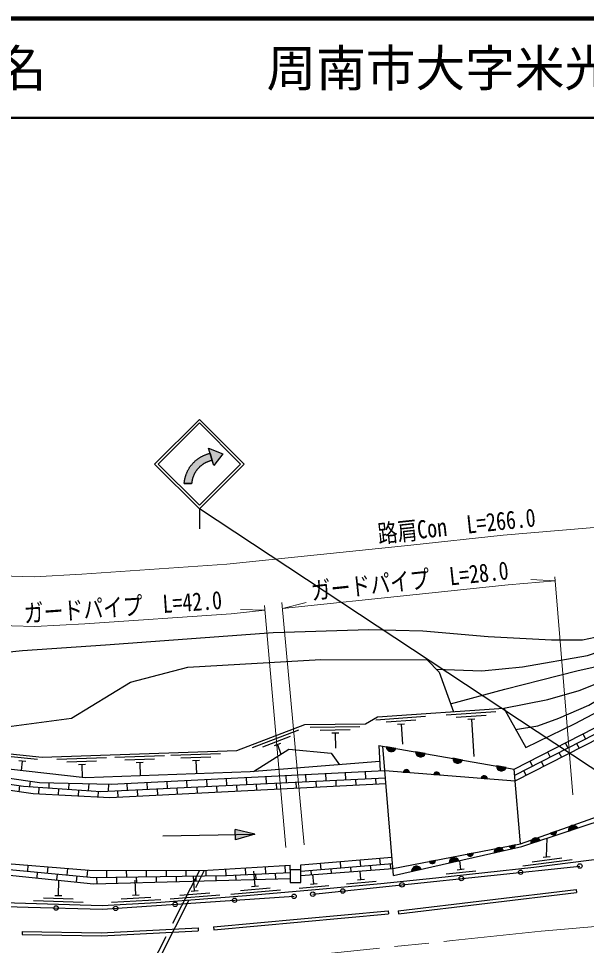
# Model space of a CAD drawing. Units: millimetres at full size, sheet at 1:1000; details may follow other scales. Extents: x 40000 to 680000, y 20000 to 380000.
# Drawn here: x 380062 to 437240, y 286758 to 380000 of the extents above; entities that cross this region are included whole.
import ezdxf
from ezdxf.enums import TextEntityAlignment as Align

# ---------------------------------------------------------------- set-up
doc = ezdxf.new("R2010")
doc.units = ezdxf.units.MM
doc.header["$LTSCALE"] = 1000
doc.linetypes.add('CHAIN', pattern=[18.5, 12, -1.5, 3.5, -1.5])
doc.linetypes.add('DASHED', pattern=[7.5, 6, -1.5])
for name, color, linetype, lineweight in [('M-BGD', 7, 'Continuous', 25), ('M-BMK', 2, 'CHAIN', 13), ('M-STR-HTXT', 7, 'Continuous', 13), ('M-STR-STRC', 7, 'Continuous', 25), ('M-TTL', 2, 'Continuous', 140), ('M-TTL-LINE', 7, 'Continuous', 50)]:
    doc.layers.add(name, color=color, linetype=linetype, lineweight=lineweight)
doc.layers.add('M-TTL-TXT', color=7, linetype='Continuous')
doc.styles.add('ＭＳ ゴシック', font='')
doc.styles.get('ＭＳ ゴシック').set_extended_font_data('MS Gothic')

msp = doc.modelspace()

# ---------------------------------------------------------------- hatches: boundary and pattern name
at = {"layer": 'M-BGD'}
for points in [[(418061, 306573, -0.82183), (417085, 306742)], [(420031, 306231, 0.82183), (421007, 306062)], [(424752, 305413, -0.82183), (423776, 305582)], [(419422, 304154), (418798, 304204, -0.84072)], [(421859, 303960), (422483, 303911, 0.84072)], [(429146, 304651, -0.82183), (428170, 304820)], [(426635, 303581), (427258, 303531, 0.84072)], [(401890, 297913), (401881, 298436), (403860, 297948), (401900, 297390)], [(435419, 298270, -0.82183), (436359, 298582)], [(431643, 297018, -0.82183), (432583, 297330)], [(433630, 298052), (434219, 298263, -0.84072)], [(427933, 296084, -0.82183), (428899, 296302)], [(430091, 296869), (429477, 296750, 0.84072)], [(424376, 295283, 0.82183), (423409, 295065)], [(425845, 296051), (425230, 295933, 0.84072)], [(419640, 294216, -0.82183), (420607, 294433)], [(422035, 295318), (421421, 295200, 0.84072)]]:
    msp.add_hatch(color=256, dxfattribs=at).paths.add_polyline_path(points)
at = {"layer": 'M-STR-STRC'}
for points in [[(399566, 335548), (399522, 335539), (399478, 335529), (399434, 335518), (399390, 335507), (399347, 335495), (399303, 335482), (399260, 335468), (399218, 335454), (399175, 335438), (399133, 335423), (399091, 335406), (399049, 335388), (399008, 335370), (398967, 335352), (398926, 335332), (398886, 335312), (398846, 335291), (398806, 335269), (398767, 335247), (398728, 335224), (398690, 335200), (398652, 335176), (398614, 335151), (398577, 335125), (398541, 335099), (398504, 335072), (398469, 335044), (398434, 335016), (398399, 334987), (398365, 334958), (398331, 334928), (398298, 334897), (398265, 334866), (398233, 334834), (398201, 334802), (398170, 334769), (398140, 334736), (398110, 334702), (398081, 334668), (398052, 334633), (398024, 334597), (397997, 334561), (397970, 334525), (397944, 334488), (397919, 334451), (397894, 334413), (397870, 334375), (397846, 334337), (397824, 334298), (397801, 334258), (397780, 334219), (397759, 334179), (397739, 334138), (397720, 334097), (397701, 334056), (397684, 334015), (397666, 333973), (397650, 333931), (397634, 333889), (397619, 333846), (397605, 333803), (397592, 333760), (397579, 333717), (397567, 333673), (397556, 333630), (397545, 333586), (397536, 333542), (397527, 333497), (397519, 333453), (397512, 333408), (397505, 333364), (397499, 333319), (397494, 333274), (397490, 333229), (397490, 333225), (396746, 333226), (396749, 333265), (396754, 333323), (396760, 333381), (396767, 333438), (396775, 333496), (396784, 333553), (396794, 333610), (396805, 333667), (396817, 333724), (396830, 333781), (396844, 333837), (396859, 333893), (396874, 333949), (396891, 334005), (396909, 334060), (396928, 334115), (396948, 334170), (396968, 334224), (396990, 334278), (397012, 334331), (397036, 334384), (397060, 334437), (397086, 334489), (397112, 334541), (397139, 334592), (397167, 334643), (397196, 334694), (397226, 334743), (397257, 334793), (397288, 334841), (397320, 334890), (397354, 334937), (397388, 334984), (397422, 335031), (397458, 335077), (397495, 335122), (397532, 335166), (397570, 335210), (397609, 335254), (397648, 335296), (397688, 335338), (397729, 335379), (397771, 335420), (397813, 335459), (397856, 335498), (397900, 335536), (397945, 335574), (397990, 335610), (398035, 335646), (398082, 335681), (398128, 335716), (398176, 335749), (398224, 335782), (398273, 335813), (398322, 335844), (398371, 335874), (398422, 335903), (398472, 335932), (398524, 335959), (398575, 335985), (398627, 336011), (398680, 336036), (398733, 336059), (398786, 336082), (398840, 336104), (398894, 336125), (398949, 336145), (399004, 336164), (399059, 336182), (399114, 336199), (399170, 336215), (399226, 336230), (399283, 336245), (399339, 336258), (399173, 336777), (400643, 336213), (399732, 335029)], [(399339, 336258), (399283, 336245), (399226, 336230), (399170, 336215), (399114, 336199), (399059, 336182), (399004, 336164), (398949, 336145), (398894, 336125), (398840, 336104), (398786, 336082), (398733, 336059), (398680, 336036), (398627, 336011), (398575, 335985), (398524, 335959), (398472, 335932), (398422, 335903), (398371, 335874), (398322, 335844), (398273, 335813), (398224, 335782), (398176, 335749), (398128, 335716), (398082, 335681), (398035, 335646), (397990, 335610), (397945, 335574), (397900, 335536), (397856, 335498), (397813, 335459), (397771, 335420), (397729, 335379), (397688, 335338), (397648, 335296), (397609, 335254), (397570, 335210), (397532, 335166), (397495, 335122), (397458, 335077), (397422, 335031), (397388, 334984), (397354, 334937), (397320, 334890), (397288, 334841), (397257, 334793), (397226, 334743), (397196, 334694), (397167, 334643), (397139, 334592), (397112, 334541), (397086, 334489), (397060, 334437), (397036, 334384), (397012, 334331), (396990, 334278), (396968, 334224), (396948, 334170), (396928, 334115), (396909, 334060), (396891, 334005), (396874, 333949), (396859, 333893), (396844, 333837), (396830, 333781), (396817, 333724), (396805, 333667), (396794, 333610), (396784, 333553), (396775, 333496), (396767, 333438), (396760, 333381), (396754, 333323), (396749, 333265), (396746, 333226), (397490, 333225), (397494, 333274), (397499, 333319), (397505, 333364), (397512, 333408), (397519, 333453), (397527, 333497), (397536, 333542), (397545, 333586), (397556, 333630), (397567, 333673), (397579, 333717), (397592, 333760), (397605, 333803), (397619, 333846), (397634, 333889), (397650, 333931), (397666, 333973), (397684, 334015), (397701, 334056), (397720, 334097), (397739, 334138), (397759, 334179), (397780, 334219), (397801, 334258), (397824, 334298), (397846, 334337), (397870, 334375), (397894, 334413), (397919, 334451), (397944, 334488), (397970, 334525), (397997, 334561), (398024, 334597), (398052, 334633), (398081, 334668), (398110, 334702), (398140, 334736), (398170, 334769), (398201, 334802), (398233, 334834), (398265, 334866), (398298, 334897), (398331, 334928), (398365, 334958), (398399, 334987), (398434, 335016), (398469, 335044), (398504, 335072), (398541, 335099), (398577, 335125), (398614, 335151), (398652, 335176), (398690, 335200), (398728, 335224), (398767, 335247), (398806, 335269), (398846, 335291), (398886, 335312), (398926, 335332), (398967, 335352), (399008, 335370), (399049, 335388), (399091, 335406), (399133, 335423), (399175, 335438), (399218, 335454), (399260, 335468), (399303, 335482), (399347, 335495), (399390, 335507), (399434, 335518), (399478, 335529), (399522, 335539), (399566, 335548)]]:
    msp.add_hatch(color=256, dxfattribs=at).paths.add_polyline_path(points)

# ---------------------------------------------------------------- linework, layer by layer
at = {"layer": 'M-BGD'}
for p, q in [((429969, 304508), (446423, 312948)), ((430022, 303887), (446831, 312511)), ((421032, 309779), (416044, 309433)), ((428102, 310270), (423114, 309924)), ((427126, 309902), (424133, 309694)), ((414437, 308757), (409438, 308681)), ((420055, 309411), (417063, 309203)), ((418929, 309032), (418231, 308983)), ((418580, 309007), (418719, 306999)), ((425999, 309523), (425301, 309474)), ((425650, 309498), (425909, 305765)), ((408248, 308411), (403572, 306641)), ((407419, 307777), (404614, 306715)), ((413442, 308442), (410442, 308396)), ((412297, 308124), (411597, 308114)), ((411947, 308119), (411970, 306619)), ((436877, 308051), (437140, 307539)), ((406450, 307089), (405795, 306841)), ((406123, 306965), (406486, 306005)), ((416349, 306870), (416476, 304328)), ((416349, 306870), (429969, 304508)), ((417811, 293804), (416737, 306802)), ((435097, 307138), (435360, 306626)), ((436250, 307082), (436502, 306591)), ((400405, 306024), (395408, 305851)), ((418061, 306573), (417085, 306742)), ((421007, 306062), (420031, 306231)), ((433318, 306226), (433581, 305713)), ((434471, 306169), (434721, 305682)), ((381962, 305451), (378977, 305756)), ((380787, 305269), (380091, 305340)), ((380439, 305305), (380342, 304353)), ((388917, 305627), (383920, 305454)), ((387928, 305293), (384929, 305189)), ((386789, 304953), (386089, 304929)), ((386439, 304941), (386483, 303666)), ((394748, 305828), (389751, 305656)), ((393759, 305494), (390761, 305390)), ((392620, 305154), (391920, 305130)), ((392270, 305142), (392315, 303835)), ((399416, 305689), (396418, 305586)), ((398277, 305350), (397577, 305326)), ((397927, 305338), (397972, 304039)), ((424752, 305413), (423776, 305582)), ((431538, 305313), (431802, 304800)), ((432691, 305256), (432940, 304772)), ((411026, 303346), (410990, 304054)), ((413024, 303441), (412988, 304154)), ((415021, 303537), (414985, 304254)), ((416939, 304352), (430072, 303307)), ((418798, 304204), (419422, 304154)), ((429146, 304651), (428170, 304820)), ((430613, 296969), (429969, 304508)), ((430912, 304343), (431159, 303862)), ((381198, 302742), (381275, 303278)), ((383132, 302612), (383159, 303124)), ((385127, 302477), (385160, 303076)), ((391049, 302389), (391015, 303056)), ((393047, 302485), (393013, 303156)), ((395044, 302580), (395010, 303256)), ((397042, 302676), (397008, 303356)), ((399040, 302772), (399005, 303456)), ((401037, 302867), (401003, 303555)), ((403035, 302963), (403000, 303655)), ((405033, 303059), (404998, 303755)), ((406065, 302447), (406032, 303107)), ((407031, 303154), (406995, 303855)), ((408062, 302548), (408029, 303202)), ((409028, 303250), (408993, 303955)), ((410060, 302649), (410027, 303298)), ((412057, 302749), (412025, 303394)), ((414055, 302850), (414023, 303489)), ((416052, 302951), (416020, 303585)), ((421859, 303960), (422483, 303911)), ((426635, 303581), (427258, 303531)), ((380112, 302222), (380201, 302836)), ((382097, 301986), (382134, 302679)), ((384094, 301879), (384130, 302544)), ((386091, 301771), (386125, 302410)), ((387123, 302342), (387160, 303028)), ((388088, 301664), (388121, 302275)), ((389123, 302297), (389160, 302980)), ((390085, 301642), (390050, 302341)), ((392083, 301742), (392048, 302437)), ((394080, 301843), (394045, 302533)), ((396078, 301944), (396043, 302628)), ((398075, 302044), (398041, 302724)), ((400073, 302145), (400039, 302820)), ((402070, 302246), (402036, 302915)), ((404068, 302346), (404034, 303011)), ((403860, 297948), (401881, 298436)), ((401900, 297390), (401881, 298436)), ((435419, 298270), (436359, 298582)), ((394602, 297785), (403860, 297948)), ((403860, 297948), (401900, 297390)), ((433231, 295669), (433274, 297559)), ((434219, 298263), (433630, 298052)), ((417754, 294494), (430613, 296969)), ((430091, 296869), (429477, 296750)), ((431643, 297018), (432583, 297330)), ((425845, 296051), (425230, 295933)), ((427933, 296084), (428899, 296302)), ((432884, 295625), (433578, 295713)), ((381009, 294819), (380952, 294215)), ((383002, 294660), (382943, 294027)), ((404882, 294675), (404915, 293985)), ((406879, 294790), (406913, 294081)), ((407421, 294354), (407421, 294822)), ((408498, 294229), (417713, 294990)), ((408498, 294354), (408498, 294884)), ((409686, 291914), (436574, 294750)), ((410438, 295035), (410491, 294393)), ((412431, 295200), (412484, 294558)), ((414424, 295364), (414477, 294722)), ((415474, 294805), (415514, 294325)), ((416418, 295529), (416471, 294887)), ((417467, 294969), (417508, 294475)), ((422035, 295318), (421421, 295200)), ((423409, 295065), (424376, 295283)), ((424581, 294414), (424485, 295307)), ((430827, 294759), (435787, 295389)), ((431781, 295183), (434757, 295561)), ((381947, 294121), (381893, 293553)), ((383938, 293933), (383883, 293349)), ((384996, 294500), (384934, 293839)), ((385929, 293745), (385873, 293146)), ((386990, 294340), (386925, 293651)), ((388910, 294324), (388922, 293603)), ((390910, 294320), (390921, 293635)), ((392911, 294317), (392921, 293667)), ((394911, 294314), (394921, 293698)), ((395921, 293714), (395929, 293189)), ((396911, 294311), (396921, 293730)), ((397791, 292245), (397674, 293740)), ((397920, 293746), (397928, 293243)), ((398911, 294329), (398920, 293762)), ((399920, 293778), (399928, 293296)), ((400910, 294445), (400920, 293794)), ((401919, 293840), (401943, 293350)), ((402885, 294559), (402918, 293888)), ((403880, 292731), (403748, 294225)), ((403917, 293937), (403942, 293403)), ((405914, 294033), (405942, 293456)), ((408498, 293797), (417754, 294494)), ((409494, 294311), (409530, 293875)), ((409790, 292952), (409706, 293888)), ((411488, 294476), (411525, 294025)), ((413481, 294640), (413519, 294175)), ((414539, 293388), (414460, 294246)), ((419640, 294216), (420607, 294433)), ((423121, 293956), (426104, 294275)), ((424233, 294376), (424929, 294451)), ((384077, 291790), (384123, 293289)), ((387922, 293587), (387931, 292977)), ((389921, 293619), (389931, 293030)), ((391873, 291833), (391794, 293331)), ((391921, 293651), (391930, 293083)), ((393921, 293683), (393930, 293136)), ((408323, 292519), (411311, 292787)), ((409442, 292921), (410139, 292983)), ((413073, 292952), (416060, 293227)), ((414190, 293356), (414887, 293420)), ((391524, 291814), (392223, 291852)), ((396318, 291829), (399309, 292063)), ((397442, 292218), (398139, 292272)), ((401442, 291913), (406423, 292353)), ((402412, 292300), (405400, 292564)), ((403531, 292700), (404228, 292761)), ((418266, 290246), (436209, 292385)), ((418301, 289948), (436245, 292087)), ((436209, 292385), (436245, 292087)), ((381560, 291267), (386557, 291113)), ((382568, 291536), (385567, 291443)), ((383727, 291800), (384427, 291779)), ((389408, 291101), (394401, 291366)), ((390391, 291454), (393387, 291613)), ((395345, 291452), (400330, 291842)), ((399695, 288627), (417277, 290231)), ((417277, 290231), (417304, 289933)), ((418266, 290246), (418301, 289948)), ((399722, 288329), (417304, 289933)), ((380433, 288157), (380428, 287857)), ((380433, 288157), (388397, 288026)), ((388397, 288026), (398137, 288523)), ((388402, 287726), (398152, 288223)), ((398137, 288523), (398152, 288223)), ((399695, 288627), (399722, 288329)), ((380428, 287857), (388402, 287726))]:
    msp.add_line(p, q, dxfattribs=at)
at = {"layer": 'M-BGD', "linetype": 'DASHED'}
for p, q in [((398275, 294309), (387318, 272718)), ((387693, 272550), (398776, 294321))]:
    msp.add_line(p, q, dxfattribs=at)
at = {"layer": 'M-BGD'}
for points in [[(416429, 305261), (403367, 304234), (386756, 303635), (371301, 305366), (362403, 306809), (363448, 307655), (374051, 306560), (382443, 305703), (402035, 306380), (408882, 308972), (414984, 309066), (416199, 309744), (428910, 310627), (431124, 306661), (436101, 309069), (444358, 313435), (452514, 317846), (457943, 321773)], [(423551, 311068), (429013, 312550), (432711, 313479), (436259, 314389), (440039, 315222), (442366, 316148), (445249, 317551), (447494, 318965), (451351, 321876)], [(428910, 310627), (433351, 311515), (436490, 312420), (438106, 313056), (441557, 314736), (444573, 316452), (449640, 319276), (451773, 320607), (453189, 321785)], [(422095, 314562), (426719, 314380), (430789, 314789), (437359, 315935), (441082, 317202), (443437, 318188), (445912, 320088), (448019, 321560)], [(430102, 308491), (432355, 308840), (434455, 309619), (437489, 310913), (441487, 313303), (445566, 315841), (448704, 317733), (450922, 319021), (453122, 320301), (454960, 321547)], [(355864, 309361), (357132, 309584), (358277, 310128), (359913, 311298), (361848, 313020), (363386, 314146), (364587, 314790), (365932, 314946), (380459, 316423), (388816, 317001), (405714, 318238), (415320, 318526), (420757, 318416), (427331, 317853), (433724, 317508), (436851, 317506), (438114, 317780), (441632, 318980), (445310, 320592)], [(430072, 303307), (447238, 312074), (459425, 320400)], [(430613, 296969), (438445, 299779), (444989, 303322), (458816, 311539), (464959, 315166), (469940, 317731), (475373, 320329)], [(373539, 306613), (376306, 308428), (385394, 309610), (391335, 313243), (397111, 314760), (410506, 315510), (421187, 315474), (422398, 314258), (423838, 310275)], [(362368, 305987), (382187, 303147), (389377, 302975), (416939, 304352)], [(403718, 304261), (407292, 306513), (411522, 306114), (412374, 304942)], [(362295, 305398), (380551, 302786), (388345, 302260), (416999, 303632)], [(417051, 303001), (389267, 301600), (381535, 302016), (362221, 304809)], [(417811, 293804), (430719, 296712), (440249, 299871), (445753, 302432)], [(361204, 296905), (377231, 295122), (387166, 294326), (398552, 294308), (407421, 294822)], [(497467, 293669), (490522, 295058), (484319, 295848), (478872, 296298), (472743, 296686), (467404, 296902), (461875, 297056), (454668, 297024), (449239, 296664), (443013, 296004), (431940, 294598), (422082, 293543), (416540, 292970), (410314, 292396), (403023, 291751), (393953, 291042), (388494, 290753), (376331, 291129)], [(361012, 295612), (363207, 295461), (387616, 292968), (407421, 293495)], [(361057, 296261), (376623, 294624), (387648, 293582), (400998, 293796), (407421, 294106)], [(408498, 294884), (408876, 294906), (417660, 295632)], [(365538, 291090), (381019, 290607), (388506, 290394), (404321, 291477), (407802, 291705)]]:
    msp.add_lwpolyline(points, dxfattribs=at)
msp.add_lwpolyline([(407421, 293075), (408498, 293075), (408498, 294354), (407421, 294354)], close=True, dxfattribs=at)
for centre in [(436574, 294750), (424640, 293491), (430607, 294121), (418673, 292862), (407802, 291705), (409686, 291914), (412706, 292232), (395829, 290895), (401815, 291305), (383848, 290526), (389843, 290485)]:
    msp.add_circle(centre, 225, dxfattribs=at)
for centre, radius, start, end in [((417589, 306754), 505, 181.33328, 338.99147), ((420536, 306243), 505, 181.33328, 338.99147), ((424281, 305594), 505, 181.33328, 338.99147), ((419106, 304125), 318, 5.34371, 165.56144), ((422167, 303881), 318, 5.34371, 165.56144), ((428675, 304832), 505, 181.33328, 338.99147), ((426942, 303501), 318, 5.34371, 165.56144), ((435920, 298333), 505, 29.51075, 187.16894), ((432144, 297081), 505, 29.51075, 187.16894), ((433906, 298209), 318, 209.62905, 9.84678), ((428438, 296098), 505, 23.86836, 181.52656), ((429774, 296863), 318, 200.78826, 1.00599), ((423914, 295078), 505, 23.86836, 181.52656), ((425527, 296046), 318, 200.78826, 1.00599), ((420145, 294229), 505, 23.86836, 181.52656), ((421718, 295312), 318, 200.78826, 1.00599)]:
    msp.add_arc(centre, radius, start, end, dxfattribs=at)
at = {"layer": 'M-BMK'}
msp.add_lwpolyline([(368462, 284214), (382058, 283827), (388798, 284160), (404476, 285244), (423755, 287244), (432675, 288194), (443291, 289096), (453817, 289722), (460636, 289874), (464291, 289883), (471465, 289488), (478006, 288982), (483912, 288326), (490924, 287369), (496493, 286302)], dxfattribs=at)
at = {"layer": 'M-STR-HTXT'}
for p, q in [((434081, 323439), (431630, 323574)), ((435879, 301908), (434047, 323851)), ((406969, 296611), (404814, 320963)), ((408815, 296881), (406572, 321250)), ((406627, 320655), (409009, 321246)), ((404858, 320471), (402405, 320560))]:
    msp.add_line(p, q, dxfattribs=at)
for points in [[(370320, 324177), (381641, 323855), (386431, 324091), (401031, 325101), (419574, 327025), (428864, 328014), (440409, 328995), (452182, 329696), (460143, 329873), (465346, 329885), (474108, 329403), (481758, 328811), (488823, 328026), (497398, 326857)], [(406627, 320655), (420097, 322052), (429341, 323036), (434081, 323439)], [(368117, 319309), (370087, 319182), (381693, 318851), (386727, 319100), (401462, 320119), (404858, 320471)]]:
    msp.add_lwpolyline(points, dxfattribs=at)
at = {"layer": 'M-STR-STRC'}
for p, q in [((393767, 335180), (398267, 339680)), ((402767, 335179), (398267, 339680)), ((394120, 335180), (398267, 339326)), ((402413, 335179), (398267, 339326)), ((399732, 335029), (399173, 336777)), ((399173, 336777), (400643, 336213)), ((400643, 336213), (399732, 335029)), ((393767, 335180), (398267, 330679)), ((394120, 335180), (398267, 331033)), ((398267, 330679), (402767, 335179)), ((398267, 331033), (402413, 335179)), ((396746, 333226), (397490, 333225)), ((453507, 294209), (398267, 330679)), ((398267, 330679), (398267, 328679))]:
    msp.add_line(p, q, dxfattribs=at)
for points in [[(399173, 336777), (400643, 336213), (399732, 335029)], [(399173, 336777), (400643, 336213), (399732, 335029)], [(399339, 336258), (399173, 336777), (400643, 336213), (399732, 335029), (399566, 335548)], [(399339, 336258), (399566, 335548), (399522, 335539), (399478, 335529), (399434, 335518), (399390, 335507), (399347, 335495), (399303, 335482), (399260, 335468), (399218, 335454), (399175, 335438), (399133, 335423), (399091, 335406), (399049, 335388), (399008, 335370), (398967, 335352), (398926, 335332), (398886, 335312), (398846, 335291), (398806, 335269), (398767, 335247), (398728, 335224), (398690, 335200), (398652, 335176), (398614, 335151), (398577, 335125), (398541, 335099), (398504, 335072), (398469, 335044), (398434, 335016), (398399, 334987), (398365, 334958), (398331, 334928), (398298, 334897), (398265, 334866), (398233, 334834), (398201, 334802), (398170, 334769), (398140, 334736), (398110, 334702), (398081, 334668), (398052, 334633), (398024, 334597), (397997, 334561), (397970, 334525), (397944, 334488), (397919, 334451), (397894, 334413), (397870, 334375), (397846, 334337), (397824, 334298), (397801, 334258), (397780, 334219), (397759, 334179), (397739, 334138), (397720, 334097), (397701, 334056), (397684, 334015), (397666, 333973), (397650, 333931), (397634, 333889), (397619, 333846), (397605, 333803), (397592, 333760), (397579, 333717), (397567, 333673), (397556, 333630), (397545, 333586), (397536, 333542), (397527, 333497), (397519, 333453), (397512, 333408), (397505, 333364), (397499, 333319), (397494, 333274), (397490, 333229), (397490, 333225), (396746, 333226), (396749, 333265), (396754, 333323), (396760, 333381), (396767, 333438), (396775, 333496), (396784, 333553), (396794, 333610), (396805, 333667), (396817, 333724), (396830, 333781), (396844, 333837), (396859, 333893), (396874, 333949), (396891, 334005), (396909, 334060), (396928, 334115), (396948, 334170), (396968, 334224), (396990, 334278), (397012, 334331), (397036, 334384), (397060, 334437), (397086, 334489), (397112, 334541), (397139, 334592), (397167, 334643), (397196, 334694), (397226, 334743), (397257, 334793), (397288, 334841), (397320, 334890), (397354, 334937), (397388, 334984), (397422, 335031), (397458, 335077), (397495, 335122), (397532, 335166), (397570, 335210), (397609, 335254), (397648, 335296), (397688, 335338), (397729, 335379), (397771, 335420), (397813, 335459), (397856, 335498), (397900, 335536), (397945, 335574), (397990, 335610), (398035, 335646), (398082, 335681), (398128, 335716), (398176, 335749), (398224, 335782), (398273, 335813), (398322, 335844), (398371, 335874), (398422, 335903), (398472, 335932), (398524, 335959), (398575, 335985), (398627, 336011), (398680, 336036), (398733, 336059), (398786, 336082), (398840, 336104), (398894, 336125), (398949, 336145), (399004, 336164), (399059, 336182), (399114, 336199), (399170, 336215), (399226, 336230), (399283, 336245)]]:
    msp.add_lwpolyline(points, close=True, dxfattribs=at)
at = {"layer": 'M-TTL'}
msp.add_line((680000, 380000), (40000, 380000), dxfattribs=at)
at = {"layer": 'M-TTL-LINE'}
msp.add_line((40000, 370000), (680000, 370000), dxfattribs=at)

# ---------------------------------------------------------------- texts
at = {"layer": 'M-STR-HTXT', "style": 'ＭＳ ゴシック', "width": 0.8}
for s, rotation, p in [('路肩Con  L=266.0 ', 6.075, (424813, 327583)), ('ガードパイプ\u3000L=28.0 ', 6.075, (420097, 322052)), ('ガードパイプ\u3000L=42.0 ', 3.957, (391165, 319407))]:
    msp.add_text(s, height=1833, rotation=rotation, dxfattribs=at).set_placement(p, align=Align.BOTTOM_CENTER)
at = {"layer": 'M-TTL-TXT', "style": 'ＭＳ ゴシック'}
for s, p in [('地 名', (370380, 375000)), ('周南市大字米光', (405024, 375000))]:
    msp.add_text(s, height=3666, dxfattribs=at).set_placement(p, align=Align.MIDDLE_LEFT)

doc.saveas('drawing.dxf')
